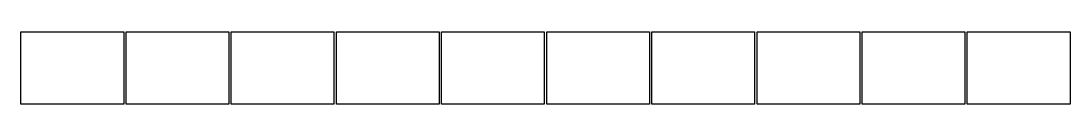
# Model space of a CAD drawing. Header units: millimetres. Extents: x 0 to 858000, y -831000 to -771600.
import ezdxf

# ---------------------------------------------------------------- set-up
doc = ezdxf.new("R2010")
doc.units = ezdxf.units.MM
doc.layers.add('print', color=5, linetype='Continuous')

msp = doc.modelspace()

# ---------------------------------------------------------------- linework, layer by layer
at = {"layer": 'print'}
for points in [[(0, -771600), (84000, -771600), (84000, -831000), (0, -831000)], [(86000, -771600), (170000, -771600), (170000, -831000), (86000, -831000)], [(172000, -771600), (256000, -771600), (256000, -831000), (172000, -831000)], [(258000, -771600), (342000, -771600), (342000, -831000), (258000, -831000)], [(344000, -771600), (428000, -771600), (428000, -831000), (344000, -831000)], [(430000, -771600), (514000, -771600), (514000, -831000), (430000, -831000)], [(516000, -771600), (600000, -771600), (600000, -831000), (516000, -831000)], [(602000, -771600), (686000, -771600), (686000, -831000), (602000, -831000)], [(688000, -771600), (772000, -771600), (772000, -831000), (688000, -831000)], [(774000, -771600), (858000, -771600), (858000, -831000), (774000, -831000)]]:
    msp.add_lwpolyline(points, close=True, dxfattribs=at)

doc.saveas('drawing.dxf')
